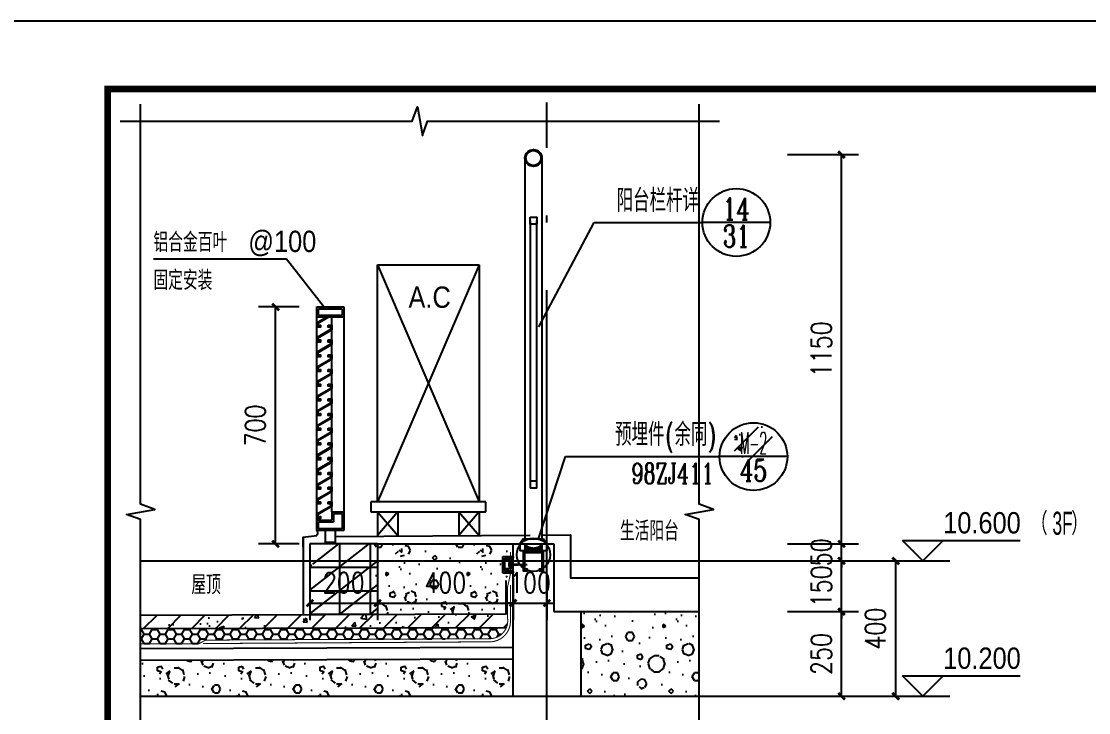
# Model space of a CAD drawing. Extents: x 718358 to 1668613, y -348838 to -159582.
# Drawn here: x 885933 to 889085, y -339000 to -336958 of the extents above; entities that cross this region are included whole.
import ezdxf
from ezdxf.enums import TextEntityAlignment as Align

# ---------------------------------------------------------------- set-up
doc = ezdxf.new("R2010")
doc.units = 0
doc.header["$LTSCALE"] = 1000
doc.linetypes.add('DASH', pattern=[0.35, 0.25, -0.1])
doc.linetypes.add('DOTE', pattern=[2.42, 2, -0.2, 0.02, -0.2])
for name, color, linetype in [('建-可见线', 7, 'Continuous'), ('建-图例填充', 251, 'Continuous'), ('建-图框', 4, 'Continuous'), ('建-墙体', 2, 'Continuous'), ('建-尺寸', 73, 'Continuous'), ('建-引出', 3, 'Continuous'), ('建-房间名', 7, 'Continuous'), ('建-柱子', 6, 'Continuous'), ('建-标高', 3, 'Continuous'), ('建-楼梯-护栏', 163, 'Continuous'), ('建-空调及空调洞', 70, 'Continuous'), ('建-符号', 3, 'Continuous'), ('建-符号说明', 7, 'Continuous'), ('建-索引', 3, 'Continuous'), ('建-轮廓线', 7, 'Continuous'), ('建-轴标', 3, 'Continuous'), ('建-轴网', 14, 'DOTE'), ('建-门窗剖', 4, 'Continuous'), ('建-阳台', 5, 'Continuous')]:
    doc.layers.add(name, color=color, linetype=linetype)
doc.styles.add('_TCH_DIM', font='gt单线西文.shx', dxfattribs={"width": 0.8, "bigfont": 'gt单线中文.shx'})
doc.styles.add('_TCH_LABEL', font='COMPLEX', dxfattribs={"bigfont": 'GBCBIG'})
doc.styles.add('_TCH_SPACE', font='gt单线西文.shx', dxfattribs={"width": 0.8, "height": 5, "bigfont": 'gt单线中文.shx'})
doc.styles.add('DIM_FONT', font='SIMPLEX.shx', dxfattribs={"width": 0.8, "bigfont": 'GBCBIG.shx'})
doc.dimstyles.new('DIMN20', dxfattribs={"dimscale": 0.2, "dimtxt": 300, "dimasz": 100, "dimexe": 250, "dimexo": 300, "dimgap": 150, "dimtad": 1, "dimdec": 0, "dimzin": 0, "dimdsep": 46, "dimtxsty": 'DIM_FONT', "dimblk": 'ARCHTICK', "dimcen": 0.09, "dimdle": 1, "dimclrt": 7, "dimazin": 2, "dimtfac": 1, "dimtdec": 0, "dimtix": 1, "dimtmove": 2, "dimatfit": 3, "dimldrblk": 'ARCHTICK', "dimfxl": 1, "dimtolj": 1, "dimtzin": 0, "dimarcsym": 0})

# ---------------------------------------------------------------- blocks, each defined once
blk = doc.blocks.new('A$C79397209')
at = {"layer": '建-空调及空调洞'}
for p, q in [((0, 0), (-300, -700)), ((-300, 0), (0, -700)), ((-300, 0), (0, 0)), ((-300, -700), (-300, 0)), ((0, 0), (0, -700)), ((-320, -700), (-320, -730)), ((20, -700), (-320, -700)), ((0, -700), (-300, -700)), ((20, -730), (20, -700)), ((-320, -730), (20, -730)), ((-240, -730), (-300, -800)), ((-300, -730), (-240, -800)), ((-300, -730), (-300, -800)), ((-240, -730), (-240, -800)), ((-60, -730), (0, -800)), ((-60, -730), (-59.9, -800)), ((0, -730), (-59.9, -800)), ((0, -730), (0, -800))]:
    blk.add_line(p, q, dxfattribs=at)
at = {"layer": '建-空调及空调洞', "style": '_TCH_DIM', "width": 0.888889}
blk.add_text('A.C', height=63, dxfattribs=at).set_placement((-208.3, -127.2))
blk = doc.blocks.new('edffd')
at = {"layer": '建-门窗剖'}
for p, q in [((462167.4, 66194.4), (462167.4, 66224.4)), ((462167.4, 66224.4), (462212.4, 66224.4)), ((462212.4, 66249.4), (462247.4, 66249.4)), ((462212.4, 66249.4), (462212.4, 66224.4)), ((462217.4, 66244.4), (462242.4, 66244.4)), ((462217.4, 66244.4), (462217.4, 66219.4)), ((462242.4, 66244.4), (462242.4, 66199.4)), ((462247.4, 66249.4), (462247.4, 66194.4)), ((462247.4, 66194.4), (462167.4, 66194.4)), ((462172.4, 66199.4), (462172.4, 66219.4)), ((462172.4, 66219.4), (462217.4, 66219.4)), ((462242.4, 66199.4), (462172.4, 66199.4)), ((462192.4, 66194.4), (462192.4, 66154.4)), ((462222.4, 66194.4), (462222.4, 66154.4)), ((462192.4, 66159.4), (462222.4, 66159.4))]:
    blk.add_line(p, q, dxfattribs=at)
blk = doc.blocks.new('5g')
at = {"layer": '建-轮廓线'}
blk.add_arc((467039.4, 67253.7), 9.28, 306.0642, 53.9358, dxfattribs=at)
at = {"layer": '建-门窗剖'}
for p, q in [((467044.9, 67891.2), (467044.9, 67921.2)), ((467044.9, 67921.2), (467124.9, 67921.2)), ((467049.9, 67896.2), (467049.9, 67916.2)), ((467049.9, 67916.2), (467119.9, 67916.2)), ((467119.9, 67896.2), (467049.9, 67896.2)), ((467119.9, 67916.2), (467119.9, 67896.2)), ((467124.9, 67921.2), (467124.9, 67891.2)), ((467044.9, 67291.2), (467044.9, 67891.2)), ((467124.9, 67891.2), (467044.9, 67891.2)), ((467089.9, 67316.2), (467089.9, 67891.2)), ((467124.9, 67891.2), (467124.9, 67316.2))]:
    blk.add_line(p, q, dxfattribs=at)
blk.add_lwpolyline([(467079.7, 67891.2), (467047.9, 67872.8), (467047.9, 67864.1), (467052.9, 67864.1), (467052.9, 67867.1), (467055.9, 67867.1), (467055.9, 67861.1), (467044.9, 67861.1), (467044.9, 67874.6), (467073.7, 67891.2)], dxfattribs=at)
for points in [[(467078.9, 67867.1), (467089.9, 67867.1), (467089.9, 67853.6), (467047.9, 67829.4), (467047.9, 67820.7), (467052.9, 67820.7), (467052.9, 67823.7), (467055.9, 67823.7), (467055.9, 67817.7), (467044.9, 67817.7), (467044.9, 67831.1), (467086.9, 67855.4), (467086.9, 67864.1), (467081.9, 67864.1), (467081.9, 67861.1), (467078.9, 67861.1)], [(467078.9, 67823.7), (467089.9, 67823.7), (467089.9, 67810.2), (467047.9, 67785.9), (467047.9, 67777.2), (467052.9, 67777.2), (467052.9, 67780.2), (467055.9, 67780.2), (467055.9, 67774.2), (467044.9, 67774.2), (467044.9, 67787.7), (467086.9, 67811.9), (467086.9, 67820.7), (467081.9, 67820.7), (467081.9, 67817.7), (467078.9, 67817.7)], [(467078.9, 67780.2), (467089.9, 67780.2), (467089.9, 67766.7), (467047.9, 67742.5), (467047.9, 67733.8), (467052.9, 67733.8), (467052.9, 67736.8), (467055.9, 67736.8), (467055.9, 67730.8), (467044.9, 67730.8), (467044.9, 67744.2), (467086.9, 67768.5), (467086.9, 67777.2), (467081.9, 67777.2), (467081.9, 67774.2), (467078.9, 67774.2)], [(467078.9, 67736.8), (467089.9, 67736.8), (467089.9, 67723.3), (467047.9, 67699), (467047.9, 67690.3), (467052.9, 67690.3), (467052.9, 67693.3), (467055.9, 67693.3), (467055.9, 67687.3), (467044.9, 67687.3), (467044.9, 67700.8), (467086.9, 67725), (467086.9, 67733.8), (467081.9, 67733.8), (467081.9, 67730.8), (467078.9, 67730.8)], [(467078.9, 67693.3), (467089.9, 67693.3), (467089.9, 67679.9), (467047.9, 67655.6), (467047.9, 67646.9), (467052.9, 67646.9), (467052.9, 67649.9), (467055.9, 67649.9), (467055.9, 67643.9), (467044.9, 67643.9), (467044.9, 67657.3), (467086.9, 67681.6), (467086.9, 67690.3), (467081.9, 67690.3), (467081.9, 67687.3), (467078.9, 67687.3)], [(467078.9, 67649.9), (467089.9, 67649.9), (467089.9, 67636.4), (467047.9, 67612.2), (467047.9, 67603.4), (467052.9, 67603.4), (467052.9, 67606.4), (467055.9, 67606.4), (467055.9, 67600.4), (467044.9, 67600.4), (467044.9, 67613.9), (467086.9, 67638.1), (467086.9, 67646.9), (467081.9, 67646.9), (467081.9, 67643.9), (467078.9, 67643.9)], [(467078.9, 67606.4), (467089.9, 67606.4), (467089.9, 67593), (467047.9, 67568.7), (467047.9, 67560), (467052.9, 67560), (467052.9, 67563), (467055.9, 67563), (467055.9, 67557), (467044.9, 67557), (467044.9, 67570.4), (467086.9, 67594.7), (467086.9, 67603.4), (467081.9, 67603.4), (467081.9, 67600.4), (467078.9, 67600.4)], [(467078.9, 67563), (467089.9, 67563), (467089.9, 67549.5), (467047.9, 67525.3), (467047.9, 67516.5), (467052.9, 67516.5), (467052.9, 67519.5), (467055.9, 67519.5), (467055.9, 67513.5), (467044.9, 67513.5), (467044.9, 67527), (467086.9, 67551.3), (467086.9, 67560), (467081.9, 67560), (467081.9, 67557), (467078.9, 67557)], [(467078.9, 67519.5), (467089.9, 67519.5), (467089.9, 67506.1), (467047.9, 67481.8), (467047.9, 67473.1), (467052.9, 67473.1), (467052.9, 67476.1), (467055.9, 67476.1), (467055.9, 67470.1), (467044.9, 67470.1), (467044.9, 67483.6), (467086.9, 67507.8), (467086.9, 67516.5), (467081.9, 67516.5), (467081.9, 67513.5), (467078.9, 67513.5)], [(467078.9, 67476.1), (467089.9, 67476.1), (467089.9, 67462.6), (467047.9, 67438.4), (467047.9, 67429.6), (467052.9, 67429.6), (467052.9, 67432.6), (467055.9, 67432.6), (467055.9, 67426.6), (467044.9, 67426.6), (467044.9, 67440.1), (467086.9, 67464.4), (467086.9, 67473.1), (467081.9, 67473.1), (467081.9, 67470.1), (467078.9, 67470.1)], [(467078.9, 67432.6), (467089.9, 67432.6), (467089.9, 67419.2), (467047.9, 67394.9), (467047.9, 67386.2), (467052.9, 67386.2), (467052.9, 67389.2), (467055.9, 67389.2), (467055.9, 67383.2), (467044.9, 67383.2), (467044.9, 67396.7), (467086.9, 67420.9), (467086.9, 67429.6), (467081.9, 67429.6), (467081.9, 67426.6), (467078.9, 67426.6)], [(467078.9, 67389.2), (467089.9, 67389.2), (467089.9, 67375.7), (467047.9, 67351.5), (467047.9, 67342.8), (467052.9, 67342.8), (467052.9, 67345.8), (467055.9, 67345.8), (467055.9, 67339.8), (467044.9, 67339.8), (467044.9, 67353.2), (467086.9, 67377.5), (467086.9, 67386.2), (467081.9, 67386.2), (467081.9, 67383.2), (467078.9, 67383.2)], [(467078.9, 67345.8), (467089.9, 67345.8), (467089.9, 67332.3), (467047.9, 67308), (467047.9, 67299.3), (467052.9, 67299.3), (467052.9, 67302.3), (467055.9, 67302.3), (467055.9, 67296.3), (467044.9, 67296.3), (467044.9, 67309.8), (467086.9, 67334), (467086.9, 67342.8), (467081.9, 67342.8), (467081.9, 67339.8), (467078.9, 67339.8)]]:
    blk.add_lwpolyline(points, close=True, dxfattribs=at)
at = {"layer": '建-阳台'}
blk.add_blockref('edffd', (4877.5, 1066.8), dxfattribs=at)
blk = doc.blocks.new('ghgdfsdsa')
at = {"layer": '建-楼梯-护栏'}
for p, q in [((915644.9, -350305.3), (915644.9, -351430.3)), ((915694.9, -350305.3), (915694.9, -351430.3)), ((915659.9, -350490.3), (915659.9, -351280.3)), ((915679.9, -351280.3), (915679.9, -350490.3)), ((915679.9, -351260.3), (915659.9, -351260.3)), ((915679.9, -351280.3), (915659.9, -351280.3)), ((915639.9, -351430.3), (915629.9, -351445.3)), ((915639.9, -351430.3), (915699.9, -351430.3)), ((915699.9, -351430.3), (915709.9, -351445.3)), ((915629.9, -351445.3), (915629.9, -351465.3)), ((915629.9, -351445.3), (915709.9, -351445.3)), ((915709.9, -351465.3), (915629.9, -351465.3)), ((915644.9, -351445.3), (915644.9, -351465.3)), ((915644.9, -351450.3), (915644.9, -351455.3)), ((915644.9, -351460.3), (915644.9, -351465.3)), ((915649.9, -351449.2), (915649.9, -351465.3)), ((915654.9, -351452.1), (915654.9, -351465.3)), ((915659.9, -351454), (915659.9, -351465.3)), ((915664.9, -351455.1), (915664.9, -351465.3)), ((915669.9, -351455.5), (915669.9, -351465.3)), ((915674.9, -351455.1), (915674.9, -351465.3)), ((915679.9, -351454), (915679.9, -351465.3)), ((915684.9, -351452.1), (915684.9, -351465.3)), ((915689.9, -351449.2), (915689.9, -351465.3)), ((915694.9, -351445.3), (915694.9, -351465.3)), ((915694.9, -351450.3), (915694.9, -351455.3)), ((915694.9, -351460.3), (915694.9, -351465.3)), ((915709.9, -351445.3), (915709.9, -351465.3))]:
    blk.add_line(p, q, dxfattribs=at)
for points in [[(915659.9, -350480.3), (915679.9, -350480.3), (915679.9, -350500.3), (915659.9, -350500.3)], [(915687.4, -351525.3), (915699.9, -351525.3), (915699.9, -351465.3), (915639.9, -351465.3), (915639.9, -351525.3), (915652.4, -351525.3), (915652.4, -351520.3), (915644.9, -351520.3), (915644.9, -351470.3), (915694.9, -351470.3), (915694.9, -351520.3), (915687.4, -351520.3)]]:
    blk.add_lwpolyline(points, close=True, dxfattribs=at)
for radius in [25, 22]:
    blk.add_circle((915669.9, -350305.3), radius, dxfattribs=at)
blk = doc.blocks.new('A$C1EB8728C')
for p, q in [((71.6, 50), (41.7, 50)), ((41.7, 50), (41.7, 45)), ((41.7, 45), (66.6, 45)), ((42.1, 36.6), (42.1, 41.6)), ((42.1, 41.6), (63.8, 41.6)), ((42.3, 36.6), (42.1, 36.6)), ((45.3, 16), (45.3, 33.6)), ((50.3, 31.6), (50.3, 18)), ((52.1, 32.1), (53.8, 32.1)), ((52.1, 20), (52.1, 32.1)), ((53.8, 32.1), (53.8, 20)), ((63.8, 36.6), (55.3, 36.6)), ((63.8, 41.6), (63.8, 36.6)), ((66.6, 45), (66.6, 5)), ((71.6, 0), (71.6, 50)), ((41.7, 5), (41.7, 0)), ((66.6, 5), (41.7, 5)), ((41.7, 0), (71.6, 0)), ((42.1, 8), (42.1, 13)), ((42.1, 13), (42.3, 13)), ((63.8, 8), (42.1, 8)), ((53.8, 20), (52.1, 20)), ((55.3, 13), (63.8, 13)), ((63.8, 13), (63.8, 8))]:
    blk.add_line(p, q)
at = {"ltscale": 0.0001}
for p in [(52.1, 27.8), (52.1, 24.2)]:
    blk.add_line(p, (0, 26), dxfattribs=at)
for centre, radius, start, end in [((42.3, 33.6), 3, 0, 90), ((55.3, 31.6), 5, 90, 180), ((42.3, 16), 3, 270, 0), ((55.3, 18), 5, 180, 270)]:
    blk.add_arc(centre, radius, start, end)
blk = doc.blocks.new('_ArchTick')
at = {"color": 0, "linetype": 'ByBlock', "const_width": 0.4}
blk.add_lwpolyline([(-0.5, -0.5), (0.5, 0.5)], dxfattribs=at)
blk = doc.blocks.new('*D2761')
at = {"layer": 'Defpoints', "color": 0, "transparency": 16777216}
for p in [(888135, -338551.4), (888515, -338551.4), (888135, -338951.4)]:
    blk.add_point(p, dxfattribs=at)
at = {"layer": '建-轴标', "color": 0, "lineweight": -2, "transparency": 16777216}
for p, q in [((888195, -338551.4), (888565, -338551.4)), ((888515, -338951.6), (888515, -338551.2)), ((888195, -338951.4), (888565, -338951.4))]:
    blk.add_line(p, q, dxfattribs=at)
at = {"layer": '建-轴标', "color": 0, "lineweight": -2, "transparency": 16777216, "xscale": 20, "yscale": 20, "zscale": 20}
for p, rotation in [((888515, -338551.4), 90), ((888515, -338951.4), 270)]:
    blk.add_blockref('_ArchTick', p, dxfattribs=dict(at, rotation=rotation))
at = {"layer": '建-轴标', "color": 7, "transparency": 16777216, "insert": (888455, -338751.4), "char_height": 60, "attachment_point": 5, "rotation": 90, "style": 'DIM_FONT'}
blk.add_mtext('\\A1;400', dxfattribs=at)
blk = doc.blocks.new('*D2762')
at = {"layer": 'Defpoints', "color": 0, "transparency": 16777216}
for p in [(888135, -337351.4), (888355, -337351.4), (888135, -338501.4)]:
    blk.add_point(p, dxfattribs=at)
at = {"layer": '建-尺寸', "color": 0, "lineweight": -2, "transparency": 16777216}
for p, q in [((888195, -337351.4), (888405, -337351.4)), ((888355, -338501.6), (888355, -337351.2)), ((888195, -338501.4), (888405, -338501.4))]:
    blk.add_line(p, q, dxfattribs=at)
at = {"layer": '建-尺寸', "color": 0, "lineweight": -2, "transparency": 16777216, "xscale": 20, "yscale": 20, "zscale": 20}
for p, rotation in [((888355, -337351.4), 90), ((888355, -338501.4), 270)]:
    blk.add_blockref('_ArchTick', p, dxfattribs=dict(at, rotation=rotation))
at = {"layer": '建-尺寸', "color": 7, "transparency": 16777216, "insert": (888295, -337926.4), "char_height": 60, "attachment_point": 5, "rotation": 90, "style": 'DIM_FONT'}
blk.add_mtext('\\A1;1150', dxfattribs=at)
blk = doc.blocks.new('*D2763')
at = {"layer": 'Defpoints', "color": 0, "transparency": 16777216}
for p in [(888135, -338501.4), (888355, -338501.4), (888135, -338551.4)]:
    blk.add_point(p, dxfattribs=at)
at = {"layer": '建-尺寸', "color": 0, "lineweight": -2, "transparency": 16777216}
for p, q in [((888355, -338501.4), (888355, -338481.4)), ((888195, -338501.4), (888405, -338501.4)), ((888355, -338551.4), (888355, -338501.4)), ((888195, -338551.4), (888405, -338551.4)), ((888355, -338551.4), (888355, -338571.4))]:
    blk.add_line(p, q, dxfattribs=at)
at = {"layer": '建-尺寸', "color": 0, "lineweight": -2, "transparency": 16777216, "xscale": 20, "yscale": 20, "zscale": 20}
for p, rotation in [((888355, -338501.4), 270), ((888355, -338551.4), 90)]:
    blk.add_blockref('_ArchTick', p, dxfattribs=dict(at, rotation=rotation))
at = {"layer": '建-尺寸', "color": 7, "transparency": 16777216, "insert": (888295, -338526.4), "char_height": 60, "attachment_point": 5, "rotation": 90, "style": 'DIM_FONT'}
blk.add_mtext('\\A1;50', dxfattribs=at)
blk = doc.blocks.new('*D2764')
at = {"layer": 'Defpoints', "color": 0, "transparency": 16777216}
for p in [(888135, -338551.4), (888355, -338551.4), (888135, -338701.4)]:
    blk.add_point(p, dxfattribs=at)
at = {"layer": '建-尺寸', "color": 0, "lineweight": -2, "transparency": 16777216}
for p, q in [((888355, -338551.4), (888355, -338531.4)), ((888195, -338551.4), (888405, -338551.4)), ((888355, -338701.4), (888355, -338551.4)), ((888195, -338701.4), (888405, -338701.4)), ((888355, -338701.4), (888355, -338721.4))]:
    blk.add_line(p, q, dxfattribs=at)
at = {"layer": '建-尺寸', "color": 0, "lineweight": -2, "transparency": 16777216, "xscale": 20, "yscale": 20, "zscale": 20}
for p, rotation in [((888355, -338551.4), 270), ((888355, -338701.4), 90)]:
    blk.add_blockref('_ArchTick', p, dxfattribs=dict(at, rotation=rotation))
at = {"layer": '建-尺寸', "color": 7, "transparency": 16777216, "insert": (888295, -338626.4), "char_height": 60, "attachment_point": 5, "rotation": 90, "style": 'DIM_FONT'}
blk.add_mtext('\\A1;150', dxfattribs=at)
blk = doc.blocks.new('*D2765')
at = {"layer": 'Defpoints', "color": 0, "transparency": 16777216}
for p in [(888135, -338701.4), (888355, -338701.4), (888135, -338951.4)]:
    blk.add_point(p, dxfattribs=at)
at = {"layer": '建-尺寸', "color": 0, "lineweight": -2, "transparency": 16777216}
for p, q in [((888195, -338701.4), (888405, -338701.4)), ((888355, -338951.6), (888355, -338701.2)), ((888195, -338951.4), (888405, -338951.4))]:
    blk.add_line(p, q, dxfattribs=at)
at = {"layer": '建-尺寸', "color": 0, "lineweight": -2, "transparency": 16777216, "xscale": 20, "yscale": 20, "zscale": 20}
for p, rotation in [((888355, -338701.4), 90), ((888355, -338951.4), 270)]:
    blk.add_blockref('_ArchTick', p, dxfattribs=dict(at, rotation=rotation))
at = {"layer": '建-尺寸', "color": 7, "transparency": 16777216, "insert": (888295, -338826.4), "char_height": 60, "attachment_point": 5, "rotation": 90, "style": 'DIM_FONT'}
blk.add_mtext('\\A1;250', dxfattribs=at)
blk = doc.blocks.new('*D2827')
at = {"layer": 'Defpoints', "color": 0, "transparency": 16777216}
for p in [(886683.7, -337801.4), (886813.5, -337801.4), (886813.5, -338501.4)]:
    blk.add_point(p, dxfattribs=at)
at = {"layer": '建-尺寸', "color": 0, "lineweight": -2, "transparency": 16777216}
for p, q in [((886753.5, -337801.4), (886633.7, -337801.4)), ((886683.7, -338501.6), (886683.7, -337801.2)), ((886753.5, -338501.4), (886633.7, -338501.4))]:
    blk.add_line(p, q, dxfattribs=at)
at = {"layer": '建-尺寸', "color": 0, "lineweight": -2, "transparency": 16777216, "xscale": 20, "yscale": 20, "zscale": 20}
for p, rotation in [((886683.7, -337801.4), 90), ((886683.7, -338501.4), 270)]:
    blk.add_blockref('_ArchTick', p, dxfattribs=dict(at, rotation=rotation))
at = {"layer": '建-尺寸', "color": 7, "transparency": 16777216, "insert": (886623.7, -338151.4), "char_height": 60, "attachment_point": 5, "rotation": 90, "style": 'DIM_FONT'}
blk.add_mtext('\\A1;700', dxfattribs=at)
blk = doc.blocks.new('*D3438')
at = {"layer": 'Defpoints', "color": 0, "transparency": 16777216}
for p in [(886785, -338541.9), (886985, -338541.9), (886985, -338676.2)]:
    blk.add_point(p, dxfattribs=at)
at = {"layer": '建-尺寸', "color": 0, "lineweight": -2, "transparency": 16777216}
for p, q in [((886785, -338601.9), (886785, -338726.2)), ((886985, -338601.9), (886985, -338726.2)), ((886784.8, -338676.2), (886985.2, -338676.2))]:
    blk.add_line(p, q, dxfattribs=at)
at = {"layer": '建-尺寸', "color": 0, "lineweight": -2, "transparency": 16777216, "xscale": 20, "yscale": 20, "zscale": 20, "rotation": 180}
blk.add_blockref('_ArchTick', (886785, -338676.2), dxfattribs=at)
at = {"layer": '建-尺寸', "color": 0, "lineweight": -2, "transparency": 16777216, "xscale": 20, "yscale": 20, "zscale": 20}
blk.add_blockref('_ArchTick', (886985, -338676.2), dxfattribs=at)
at = {"layer": '建-尺寸', "color": 7, "transparency": 16777216, "insert": (886885, -338616.2), "char_height": 60, "attachment_point": 5, "style": 'DIM_FONT'}
blk.add_mtext('\\A1;200', dxfattribs=at)
blk = doc.blocks.new('*D3439')
at = {"layer": 'Defpoints', "color": 0, "transparency": 16777216}
for p in [(886985, -338541.9), (887385, -338541.9), (887385, -338676.2)]:
    blk.add_point(p, dxfattribs=at)
at = {"layer": '建-尺寸', "color": 0, "lineweight": -2, "transparency": 16777216}
for p, q in [((886985, -338601.9), (886985, -338726.2)), ((887385, -338601.9), (887385, -338726.2)), ((886984.8, -338676.2), (887385.2, -338676.2))]:
    blk.add_line(p, q, dxfattribs=at)
at = {"layer": '建-尺寸', "color": 0, "lineweight": -2, "transparency": 16777216, "xscale": 20, "yscale": 20, "zscale": 20, "rotation": 180}
blk.add_blockref('_ArchTick', (886985, -338676.2), dxfattribs=at)
at = {"layer": '建-尺寸', "color": 0, "lineweight": -2, "transparency": 16777216, "xscale": 20, "yscale": 20, "zscale": 20}
blk.add_blockref('_ArchTick', (887385, -338676.2), dxfattribs=at)
at = {"layer": '建-尺寸', "color": 7, "transparency": 16777216, "insert": (887185, -338616.2), "char_height": 60, "attachment_point": 5, "style": 'DIM_FONT'}
blk.add_mtext('\\A1;400', dxfattribs=at)
blk = doc.blocks.new('*D3440')
at = {"layer": 'Defpoints', "color": 0, "transparency": 16777216}
for p in [(887385, -338541.9), (887485, -338541.9), (887485, -338676.2)]:
    blk.add_point(p, dxfattribs=at)
at = {"layer": '建-尺寸', "color": 0, "lineweight": -2, "transparency": 16777216}
for p, q in [((887385, -338601.9), (887385, -338726.2)), ((887485, -338601.9), (887485, -338726.2)), ((887385, -338676.2), (887365, -338676.2)), ((887385, -338676.2), (887485, -338676.2)), ((887485, -338676.2), (887505, -338676.2))]:
    blk.add_line(p, q, dxfattribs=at)
at = {"layer": '建-尺寸', "color": 0, "lineweight": -2, "transparency": 16777216, "xscale": 20, "yscale": 20, "zscale": 20}
blk.add_blockref('_ArchTick', (887385, -338676.2), dxfattribs=at)
at = {"layer": '建-尺寸', "color": 0, "lineweight": -2, "transparency": 16777216, "xscale": 20, "yscale": 20, "zscale": 20, "rotation": 180}
blk.add_blockref('_ArchTick', (887485, -338676.2), dxfattribs=at)
at = {"layer": '建-尺寸', "color": 7, "transparency": 16777216, "insert": (887435, -338616.2), "char_height": 60, "attachment_point": 5, "style": 'DIM_FONT'}
blk.add_mtext('\\A1;100', dxfattribs=at)

msp = doc.modelspace()

# ---------------------------------------------------------------- hatches: boundary and pattern name
at = {"layer": '建-图例填充'}
h = msp.add_hatch(dxfattribs=at)
h.set_pattern_fill('钢筋混凝土', color=256, scale=20, style=0)
h.set_pattern_definition([(45, (0, 0), (-35.355339, 35.355339), []), (50, (0, 0), (143.452037, -12.550427), [15, -165]), (355, (0, 0), (-27.750267, 150.438427), [12, -132]), (100.4514, (11.95, -1.05), (115.701876, 137.887908), [12.748038, -140.228422]), (46.1842, (0, 40), (213.44821, -33.103803), [22.5, -247.5]), (96.6356, (17.79, 37.24), (186.93254, 194.823574), [19.12206, -210.3426]), (351.1842, (0, 40), (186.93239, 194.82372), [18, -198]), (21, (20, 30), (119.38141, -80.523778), [15, -165]), (326, (20, 30), (48.663066, 145.03001), [12, -132]), (71.4514, (29.95, 23.29), (168.044526, 64.5061), [12.748038, -140.228422]), (37.5, (0, 0), (2.431971, 66.5787708), [0, -130.4, 0, -134, 0, -132.5]), (7.5, (0, 0), (52.6139075, 78.8823424), [0, -76.4, 0, -127.4, 0, -50.5]), (327.5, (-44.6, 0), (106.7644872, -4.5109743), [0, -50, 0, -156, 0, -207]), (317.5, (-64.6, 0), (116.637234, 20.0209965), [0, -65, 0, -103.6, 0, -147])])
h.paths.add_polyline_path([(888038.7, -338251.6), (888151.4, -338251.6), (888151.4, -338155), (888038.7, -338155)])
h = msp.add_hatch(dxfattribs=at)
h.set_pattern_fill('空心砖', color=256, scale=20, style=0)
h.set_pattern_definition([(0, (-5736.48, -50), (0, 70), []), (37.875, (-5656.477, -50), (-33.9230555, 43.6153314), []), (90, (-5656.48, -50), (-90, 6e-15), [])])
h.paths.add_polyline_path([(886785, -338709.9), (886985, -338709.3), (886985, -338501.4), (886785, -338501.4), (886785, -338560.6), (886826.7, -338562), (886785, -338563.5)])
h = msp.add_hatch(dxfattribs=at)
h.set_pattern_fill('加气混凝土', color=256, scale=20, style=0)
h.set_pattern_definition([(0, (-5673.67, -123.2), (120, 240), [0, -240]), (0, (-5814.07, -155.6), (120, 240), [0, -240]), (0, (-5736.07, -158), (120, 240), [0, -240]), (0, (-5650.87, -87.2), (120, 240), [0, -240]), (0, (-5750.47, -170), (120, 240), [0, -240]), (0, (-5626.87, 64), (120, 240), [0, -240]), (0, (-5700.07, 44.8), (120, 240), [0, -240]), (0, (-5661.67, 14.8), (120, 240), [0, -240]), (0, (-5857.27, 10), (120, 240), [0, -240]), (0, (-5739.67, -0.8), (120, 240), [0, -240]), (0, (-5785.27, -62), (120, 240), [0, -240]), (0, (-5782.87, -152), (120, 240), [0, -240]), (0, (-5692.87, -161.6), (120, 240), [0, -240]), (0, (-5626.87, -56), (120, 240), [0, -240]), (0, (-5851.27, -93.2), (120, 240), [0, -240]), (0, (-5830.87, -52.4), (120, 240), [0, -240]), (0, (-5737.27, -69.2), (120, 240), [0, -240]), (0, (-5770.87, -104), (120, 240), [0, -240]), (0, (-5790.07, -24.8), (120, 240), [0, -240]), (0, (-5760.07, 65.2), (120, 240), [0, -240]), (0, (-5841.67, -143.6), (120, 240), [0, -240]), (0, (-5709.67, 16), (120, 240), [0, -240]), (0, (-5821.27, 19.6), (120, 240), [0, -240]), (0, (-5840.47, 50.8), (120, 240), [0, -240]), (130.601294, (-5641.618, -11.143), (-599.99999337, 720.00000315), [10.53662, -4414.8444]), (18.434949, (-5658.76, -6.57), (599.9999978, 239.9999982), [10.842096, -1507.05116]), (90, (-5658.76, -16.86), (120, 240), [10.285714, -469.71426]), (161.565051, (-5648.475, -20.286), (-600.000003, 239.9999821), [10.842096, -1507.05116]), (53.1301023, (-5648.475, -20.286), (120.0000002, 240), [11.42857, -1188.5714]), (135, (-5639.33, -142.57), (-120.0000145, 239.999984), [9.697464, -669.12504]), (45, (-5653.05, -142.57), (119.999999, 239.999999), [9.697464, -669.12504]), (135, (-5646.19, -149.43), (-120.0000145, 239.999984), [9.697464, -669.12504]), (45, (-5646.19, -149.43), (119.999999, 239.999999), [9.697464, -669.12504]), (116.56505, (-5754.76, 18.57), (-2e-05, 479.999987), [12.77753, -255.5506]), (180, (-5760.47, 30), (-120, 240), [13.714286, -226.2857]), (63.43495, (-5779.9, 18.57), (1e-06, 480), [12.77753, -255.5506]), (116.56505, (-5774.19, 7.14), (-2e-05, 479.999987), [12.77753, -255.5506]), (0, (-5774.2, 7.14), (120, 240), [13.714286, -226.2857]), (63.43495, (-5760.47, 7.14), (1e-06, 480), [12.77753, -255.5506]), (107.102728, (-5664.475, -62.571), (-359.99998624, 1200.00000194), [15.54454, -6513.161]), (143.972626, (-5669.046, -47.714), (-2279.9999711, 1679.9999981), [15.54454, -3248.808]), (180, (-5681.62, -38.57), (-120, 240), [14.85714, -225.14284]), (36.0273733, (-5709.046, -47.714), (2279.99998315, 1679.9999819), [15.54454, -3248.808]), (71.565051, (-5713.618, -61.43), (360.0000018, 1199.999998), [14.456126, -1503.43712]), (107.102728, (-5709.046, -76.286), (-359.99998624, 1200.00000194), [15.54454, -6513.161]), (143.972626, (-5696.475, -85.429), (-2279.9999711, 1679.9999981), [15.54454, -3248.808]), (0, (-5696.47, -85.43), (120, 240), [14.85714, -225.14284]), (36.0273733, (-5681.618, -85.429), (2279.99998315, 1679.9999819), [15.54454, -3248.808]), (71.565051, (-5669.046, -76.286), (360.0000018, 1199.999998), [14.456126, -1503.43712]), (150.255118, (-5662.19, 49.43), (-360.00000085, 239.999997), [9.21401, -1925.72784]), (90, (-5670.19, 44.86), (120, 240), [9.14286, -470.8571]), (29.7448813, (-5670.19, 44.857), (360.0000002, 239.9999989), [9.21401, -1925.72784]), (116.56505, (-5718.19, -120.86), (-2e-05, 479.999987), [12.77753, -255.5506]), (168.690067, (-5723.903, -109.429), (-1080.0000008, 239.999994), [11.6549, -2435.8742]), (41.1859251, (-5744.475, -115.143), (2999.99998182, 2639.99997692), [12.14874, -5090.3208]), (90, (-5744.47, -126.57), (120, 240), [11.42857, -468.5714]), (138.814074, (-5735.332, -134.571), (-2999.99994668, 2640.00001681), [12.14874, -5090.3208]), (16.6992442, (-5735.332, -134.571), (3959.9999702, 1199.99998743), [11.93178, -4999.415]), (60.9453959, (-5723.903, -131.143), (119.99999968, 239.99999788), [11.766434, -4930.1358]), (109.983106, (-5818.761, -20.286), (-600.00000226, 1679.99999555), [13.3768, -5604.879]), (155.556045, (-5823.332, -7.714), (-1560.00000595, 719.99998504), [13.809194, -5786.0526]), (24.4439547, (-5848.475, -7.714), (1560.00000078, 719.99999654), [13.809194, -5786.0526]), (70.0168934, (-5853.046, -20.286), (600.00000181, 1679.99999583), [13.3768, -5604.879]), (109.983106, (-5848.475, -32.857), (-600.00000226, 1679.99999555), [13.3768, -5604.879]), (160.016893, (-5835.903, -37.429), (-600.00000035, 239.99998907), [13.3768, -2795.751]), (19.9831065, (-5835.903, -37.429), (599.9999967, 239.9999996), [13.3768, -2795.751]), (70.0168934, (-5823.332, -32.857), (600.00000181, 1679.99999583), [13.3768, -5604.879]), (122.005383, (-5729.618, -42), (-120.0000161, 239.99998775), [10.78169, -2253.3736]), (18.434949, (-5745.618, -36.286), (599.9999978, 239.9999982), [10.842096, -1507.05116]), (90, (-5745.62, -46.57), (120, 240), [10.285714, -469.71426]), (161.565051, (-5735.332, -50), (-600.000003, 239.9999821), [10.842096, -1507.05116]), (54.4623222, (-5735.332, -50), (839.99999878, 1199.9999982), [9.83123, -4119.2846]), (116.56505, (-5799.33, -100.29), (-2e-05, 479.999987), [12.77753, -255.5506]), (180, (-5805.05, -88.86), (-120, 240), [12.57143, -227.42856]), (59.0362434, (-5824.475, -100.286), (120.0000004, 239.99999884), [13.32789, -2785.5288]), (120.963756, (-5817.618, -111.714), (-120.0000164, 239.999989), [13.32789, -2785.5288]), (0, (-5817.62, -111.71), (120, 240), [12.57143, -227.42856]), (63.43495, (-5805.05, -111.71), (1e-06, 480), [12.77753, -255.5506])])
h.paths.add_polyline_path([(887374.8, -338601.4), (887377, -338591), (887377, -338588.1), (887355.1, -338588.1), (887355.1, -338538.1), (887377, -338538.1), (887377, -338524.9), (887377, -338501.4), (886977, -338501.4), (886977, -338601.4)])
h.paths.add_polyline_path([(886977, -338709.3), (887365, -338708), (887365, -338609.6), (887373, -338609.6), (887374.8, -338601.4), (886977, -338601.4)])
h = msp.add_hatch(dxfattribs=at)
h.set_pattern_fill('钢筋混凝土', color=256, scale=20, style=0)
h.set_pattern_definition([(45, (-5744.475, 1e-10), (-35.355339, 35.355339), []), (50, (-5744.47, 1e-10), (143.452037, -12.550427), [15, -165]), (355, (-5744.47, 1e-10), (-27.750267, 150.438427), [12, -132]), (100.4514, (-5732.52, -1.05), (115.701876, 137.887908), [12.748038, -140.228422]), (46.1842, (-5744.47, 40), (213.44821, -33.103803), [22.5, -247.5]), (96.6356, (-5726.69, 37.24), (186.93254, 194.823574), [19.12206, -210.3426]), (351.1842, (-5744.47, 40), (186.93239, 194.82372), [18, -198]), (21, (-5724.47, 30), (119.38141, -80.523778), [15, -165]), (326, (-5724.47, 30), (48.663066, 145.03001), [12, -132]), (71.4514, (-5714.53, 23.29), (168.044526, 64.5061), [12.748038, -140.228422]), (37.5, (-5744.475, 1e-10), (2.431971, 66.5787708), [0, -130.4, 0, -134, 0, -132.5]), (7.5, (-5744.475, 1e-10), (52.6139075, 78.8823424), [0, -76.4, 0, -127.4, 0, -50.5]), (327.5, (-5789.075, 1e-10), (106.7644872, -4.5109743), [0, -50, 0, -156, 0, -207]), (317.5, (-5809.075, 1e-10), (116.637234, 20.0209965), [0, -65, 0, -103.6, 0, -147])])
h.paths.add_polyline_path([(886277, -338711.6), (886277, -338751.6), (887365.4, -338748.1, 0.122557), (887369, -338722.5), (887369, -338577.5), (887373, -338559.6), (887365, -338559.6), (887365, -338708), (886977, -338709.3), (886977, -338709.6), (886877, -338709.6)])
h = msp.add_hatch(dxfattribs=at)
h.set_pattern_fill('加气混凝土', color=256, scale=20, style=0)
h.set_pattern_definition([(0, (1052463.84, -213157.14), (120, 240), [0, -240]), (0, (1052323.44, -213189.54), (120, 240), [0, -240]), (0, (1052401.44, -213191.94), (120, 240), [0, -240]), (0, (1052486.64, -213121.14), (120, 240), [0, -240]), (0, (1052387.04, -213203.94), (120, 240), [0, -240]), (0, (1052510.64, -212969.94), (120, 240), [0, -240]), (0, (1052437.44, -212989.14), (120, 240), [0, -240]), (0, (1052475.84, -213019.14), (120, 240), [0, -240]), (0, (1052280.24, -213023.94), (120, 240), [0, -240]), (0, (1052397.84, -213034.74), (120, 240), [0, -240]), (0, (1052352.24, -213095.94), (120, 240), [0, -240]), (0, (1052354.64, -213185.94), (120, 240), [0, -240]), (0, (1052444.64, -213195.54), (120, 240), [0, -240]), (0, (1052510.64, -213089.94), (120, 240), [0, -240]), (0, (1052286.24, -213127.14), (120, 240), [0, -240]), (0, (1052306.64, -213086.34), (120, 240), [0, -240]), (0, (1052400.24, -213103.14), (120, 240), [0, -240]), (0, (1052366.64, -213137.94), (120, 240), [0, -240]), (0, (1052347.44, -213058.74), (120, 240), [0, -240]), (0, (1052377.44, -212968.74), (120, 240), [0, -240]), (0, (1052295.84, -213177.54), (120, 240), [0, -240]), (0, (1052427.84, -213017.94), (120, 240), [0, -240]), (0, (1052316.24, -213014.34), (120, 240), [0, -240]), (0, (1052297.04, -212983.14), (120, 240), [0, -240]), (130.601294, (1052495.894, -213045.086), (-599.9999934, 720.00000315), [10.53662, -4414.8444]), (18.434949, (1052478.75, -213040.515), (599.999998, 239.999998), [10.8421, -1507.05116]), (90, (1052478.75, -213050.8), (120, 240), [10.2857, -469.71426]), (161.56505, (1052489.037, -213054.23), (-600.000003, 239.999982), [10.8421, -1507.05116]), (53.130102, (1052489.037, -213054.23), (120, 240), [11.42857, -1188.5714]), (135, (1052498.18, -213176.515), (-120.000015, 239.999984), [9.69746, -669.12504]), (45, (1052484.47, -213176.515), (120, 240), [9.69746, -669.12504]), (135, (1052491.32, -213183.37), (-120.000015, 239.999984), [9.69746, -669.12504]), (45, (1052491.32, -213183.37), (120, 240), [9.69746, -669.12504]), (116.56505, (1052382.75, -213015.37), (-2e-05, 479.99999), [12.77753, -255.5506]), (180, (1052377.04, -213003.94), (-120, 240), [13.7143, -226.2857]), (63.43495, (1052357.6, -213015.37), (1e-06, 480), [12.77753, -255.5506]), (116.56505, (1052363.32, -213026.8), (-2e-05, 479.99999), [12.77753, -255.5506]), (0, (1052363.32, -213026.8), (120, 240), [13.7143, -226.2857]), (63.43495, (1052377.04, -213026.8), (1e-06, 480), [12.77753, -255.5506]), (107.102728, (1052473.037, -213096.515), (-359.99998624, 1200.00000194), [15.54454, -6513.161]), (143.972626, (1052468.466, -213081.657), (-2279.9999711, 1679.9999981), [15.54454, -3248.808]), (180, (1052455.9, -213072.51), (-120, 240), [14.85714, -225.14284]), (36.027373, (1052428.466, -213081.657), (2279.9999832, 1679.9999819), [15.54454, -3248.808]), (71.565051, (1052423.894, -213095.37), (360.000002, 1199.999998), [14.45613, -1503.43712]), (107.102728, (1052428.466, -213110.229), (-359.99998624, 1200.00000194), [15.54454, -6513.161]), (143.972626, (1052441.037, -213119.372), (-2279.9999711, 1679.9999981), [15.54454, -3248.808]), (0, (1052441.04, -213119.37), (120, 240), [14.85714, -225.14284]), (36.027373, (1052455.894, -213119.372), (2279.9999832, 1679.9999819), [15.54454, -3248.808]), (71.565051, (1052468.466, -213110.23), (360.000002, 1199.999998), [14.45613, -1503.43712]), (150.255118, (1052475.323, -212984.515), (-360.000001, 239.999997), [9.214, -1925.72784]), (90, (1052467.32, -212989.09), (120, 240), [9.14286, -470.8571]), (29.744881, (1052467.323, -212989.086), (360, 239.999999), [9.214, -1925.72784]), (116.56505, (1052419.32, -213154.8), (-2e-05, 479.99999), [12.77753, -255.5506]), (168.690067, (1052413.609, -213143.372), (-1080.0000008, 239.999994), [11.6549, -2435.8742]), (41.185925, (1052393.037, -213149.086), (2999.9999818, 2639.9999769), [12.14874, -5090.3208]), (90, (1052393.04, -213160.51), (120, 240), [11.42857, -468.5714]), (138.814074, (1052402.18, -213168.515), (-2999.9999467, 2640.0000168), [12.14874, -5090.3208]), (16.699244, (1052402.18, -213168.515), (3959.9999702, 1199.9999874), [11.93178, -4999.415]), (60.945396, (1052413.609, -213165.086), (119.9999997, 239.9999979), [11.76643, -4930.1358]), (109.983106, (1052318.752, -213054.229), (-600.00000226, 1679.99999555), [13.3768, -5604.879]), (155.556045, (1052314.18, -213041.657), (-1560.00000595, 719.99998504), [13.8092, -5786.0526]), (24.4439547, (1052289.037, -213041.657), (1560.0000008, 719.99999654), [13.8092, -5786.0526]), (70.0168934, (1052284.466, -213054.229), (600.0000018, 1679.99999583), [13.3768, -5604.879]), (109.983106, (1052289.037, -213066.8), (-600.00000226, 1679.99999555), [13.3768, -5604.879]), (160.016893, (1052301.609, -213071.372), (-600.0000004, 239.999989), [13.3768, -2795.751]), (19.983107, (1052301.609, -213071.372), (599.9999967, 239.9999996), [13.3768, -2795.751]), (70.0168934, (1052314.18, -213066.8), (600.0000018, 1679.99999583), [13.3768, -5604.879]), (122.005383, (1052407.894, -213075.943), (-120.000016, 239.9999877), [10.7817, -2253.3736]), (18.434949, (1052391.894, -213070.23), (599.999998, 239.999998), [10.8421, -1507.05116]), (90, (1052391.9, -213080.51), (120, 240), [10.2857, -469.71426]), (161.56505, (1052402.18, -213083.943), (-600.000003, 239.999982), [10.8421, -1507.05116]), (54.462322, (1052402.18, -213083.943), (839.9999988, 1199.9999982), [9.83123, -4119.2846]), (116.56505, (1052338.18, -213134.23), (-2e-05, 479.99999), [12.77753, -255.5506]), (180, (1052332.47, -213122.8), (-120, 240), [12.57143, -227.42856]), (59.036243, (1052313.037, -213134.229), (120.0000004, 239.9999988), [13.3279, -2785.5288]), (120.963756, (1052319.894, -213145.657), (-120.0000164, 239.999989), [13.3279, -2785.5288]), (0, (1052319.9, -213145.66), (120, 240), [12.57143, -227.42856]), (63.43495, (1052332.47, -213145.66), (1e-06, 480), [12.77753, -255.5506])])
h.paths.add_polyline_path([(887935, -338701.4), (887585, -338701.4), (887585, -338951.4), (887935, -338951.4)])
h = msp.add_hatch(dxfattribs=at)
h.set_pattern_fill('HONEY', color=256, scale=10, style=0)
h.set_pattern_definition([(0, (-5744.475, 1e-10), (23.8125, 13.74815), [15.875, -31.75]), (120, (-5744.475, 1e-10), (-23.81249716, 13.74815493), [15.875, -31.75]), (60, (-5744.475, 1e-10), (2.84e-06, 27.49630493), [-31.75, 15.875])])
edge = h.paths.add_edge_path()
edge.add_line((886285, -338751.6), (886285, -338796.8))
edge.add_line((886285, -338796.8), (886457.2, -338796))
edge.add_line((886457.2, -338796), (886477.1, -338785.5))
edge.add_line((886477.1, -338785.5), (887320.2, -338781.2))
edge.add_arc((887316, -338728.1), 53.3, 274.5912, 337.9726)
edge.add_line((887365.4, -338748.1), (886285, -338751.6))
h = msp.add_hatch(dxfattribs=at)
h.set_pattern_fill('加气混凝土', color=256, scale=20, style=0)
h.set_pattern_definition([(0, (-5673.67, -73.2), (120, 240), [0, -240]), (0, (-5814.07, -105.6), (120, 240), [0, -240]), (0, (-5736.07, -108), (120, 240), [0, -240]), (0, (-5650.87, -37.2), (120, 240), [0, -240]), (0, (-5750.47, -120), (120, 240), [0, -240]), (0, (-5626.87, 114), (120, 240), [0, -240]), (0, (-5700.07, 94.8), (120, 240), [0, -240]), (0, (-5661.67, 64.8), (120, 240), [0, -240]), (0, (-5857.27, 60), (120, 240), [0, -240]), (0, (-5739.67, 49.2), (120, 240), [0, -240]), (0, (-5785.27, -12), (120, 240), [0, -240]), (0, (-5782.87, -102), (120, 240), [0, -240]), (0, (-5692.87, -111.6), (120, 240), [0, -240]), (0, (-5626.87, -6), (120, 240), [0, -240]), (0, (-5851.27, -43.2), (120, 240), [0, -240]), (0, (-5830.87, -2.4), (120, 240), [0, -240]), (0, (-5737.27, -19.2), (120, 240), [0, -240]), (0, (-5770.87, -54), (120, 240), [0, -240]), (0, (-5790.07, 25.2), (120, 240), [0, -240]), (0, (-5760.07, 115.2), (120, 240), [0, -240]), (0, (-5841.67, -93.6), (120, 240), [0, -240]), (0, (-5709.67, 66), (120, 240), [0, -240]), (0, (-5821.27, 69.6), (120, 240), [0, -240]), (0, (-5840.47, 100.8), (120, 240), [0, -240]), (130.601294, (-5641.618, 38.857), (-599.99999337, 720.00000315), [10.53662, -4414.8444]), (18.434949, (-5658.76, 43.43), (599.9999978, 239.9999982), [10.842096, -1507.05116]), (90, (-5658.76, 33.14), (120, 240), [10.285714, -469.71426]), (161.565051, (-5648.475, 29.714), (-600.000003, 239.9999821), [10.842096, -1507.05116]), (53.1301023, (-5648.475, 29.714), (120.0000002, 240), [11.42857, -1188.5714]), (135, (-5639.33, -92.57), (-120.0000145, 239.999984), [9.697464, -669.12504]), (45, (-5653.05, -92.57), (119.999999, 239.999999), [9.697464, -669.12504]), (135, (-5646.19, -99.43), (-120.0000145, 239.999984), [9.697464, -669.12504]), (45, (-5646.19, -99.43), (119.999999, 239.999999), [9.697464, -669.12504]), (116.56505, (-5754.76, 68.57), (-2e-05, 479.999987), [12.77753, -255.5506]), (180, (-5760.47, 80), (-120, 240), [13.714286, -226.2857]), (63.43495, (-5779.9, 68.57), (1e-06, 480), [12.77753, -255.5506]), (116.56505, (-5774.19, 57.14), (-2e-05, 479.999987), [12.77753, -255.5506]), (0, (-5774.2, 57.14), (120, 240), [13.714286, -226.2857]), (63.43495, (-5760.47, 57.14), (1e-06, 480), [12.77753, -255.5506]), (107.102728, (-5664.475, -12.571), (-359.99998624, 1200.00000194), [15.54454, -6513.161]), (143.972626, (-5669.046, 2.286), (-2279.9999711, 1679.9999981), [15.54454, -3248.808]), (180, (-5681.62, 11.43), (-120, 240), [14.85714, -225.14284]), (36.0273733, (-5709.046, 2.286), (2279.99998315, 1679.9999819), [15.54454, -3248.808]), (71.565051, (-5713.618, -11.43), (360.0000018, 1199.999998), [14.456126, -1503.43712]), (107.102728, (-5709.046, -26.286), (-359.99998624, 1200.00000194), [15.54454, -6513.161]), (143.972626, (-5696.475, -35.429), (-2279.9999711, 1679.9999981), [15.54454, -3248.808]), (0, (-5696.47, -35.43), (120, 240), [14.85714, -225.14284]), (36.0273733, (-5681.618, -35.429), (2279.99998315, 1679.9999819), [15.54454, -3248.808]), (71.565051, (-5669.046, -26.286), (360.0000018, 1199.999998), [14.456126, -1503.43712]), (150.255118, (-5662.19, 99.43), (-360.00000085, 239.999997), [9.21401, -1925.72784]), (90, (-5670.19, 94.86), (120, 240), [9.14286, -470.8571]), (29.7448813, (-5670.19, 94.857), (360.0000002, 239.9999989), [9.21401, -1925.72784]), (116.56505, (-5718.19, -70.86), (-2e-05, 479.999987), [12.77753, -255.5506]), (168.690067, (-5723.903, -59.429), (-1080.0000008, 239.999994), [11.6549, -2435.8742]), (41.1859251, (-5744.475, -65.143), (2999.99998182, 2639.99997692), [12.14874, -5090.3208]), (90, (-5744.47, -76.57), (120, 240), [11.42857, -468.5714]), (138.814074, (-5735.332, -84.571), (-2999.99994668, 2640.00001681), [12.14874, -5090.3208]), (16.6992442, (-5735.332, -84.571), (3959.9999702, 1199.99998743), [11.93178, -4999.415]), (60.9453959, (-5723.903, -81.143), (119.99999968, 239.99999788), [11.766434, -4930.1358]), (109.983106, (-5818.761, 29.714), (-600.00000226, 1679.99999555), [13.3768, -5604.879]), (155.556045, (-5823.332, 42.286), (-1560.00000595, 719.99998504), [13.809194, -5786.0526]), (24.4439547, (-5848.475, 42.286), (1560.00000078, 719.99999654), [13.809194, -5786.0526]), (70.0168934, (-5853.046, 29.714), (600.00000181, 1679.99999583), [13.3768, -5604.879]), (109.983106, (-5848.475, 17.143), (-600.00000226, 1679.99999555), [13.3768, -5604.879]), (160.016893, (-5835.903, 12.571), (-600.00000035, 239.99998907), [13.3768, -2795.751]), (19.9831065, (-5835.903, 12.571), (599.9999967, 239.9999996), [13.3768, -2795.751]), (70.0168934, (-5823.332, 17.143), (600.00000181, 1679.99999583), [13.3768, -5604.879]), (122.005383, (-5729.618, 8), (-120.0000161, 239.99998775), [10.78169, -2253.3736]), (18.434949, (-5745.618, 13.714), (599.9999978, 239.9999982), [10.842096, -1507.05116]), (90, (-5745.62, 3.43), (120, 240), [10.285714, -469.71426]), (161.565051, (-5735.332, 1e-10), (-600.000003, 239.9999821), [10.842096, -1507.05116]), (54.4623222, (-5735.332, 1e-10), (839.99999878, 1199.9999982), [9.83123, -4119.2846]), (116.56505, (-5799.33, -50.29), (-2e-05, 479.999987), [12.77753, -255.5506]), (180, (-5805.05, -38.86), (-120, 240), [12.57143, -227.42856]), (59.0362434, (-5824.475, -50.286), (120.0000004, 239.99999884), [13.32789, -2785.5288]), (120.963756, (-5817.618, -61.714), (-120.0000164, 239.999989), [13.32789, -2785.5288]), (0, (-5817.62, -61.71), (120, 240), [12.57143, -227.42856]), (63.43495, (-5805.05, -61.71), (1e-06, 480), [12.77753, -255.5506])])
h.paths.add_polyline_path([(886285, -338844.9), (886285, -338951.4), (887377, -338951.4), (887377, -338841.2)])

# ---------------------------------------------------------------- linework, layer by layer
at = {"layer": '建-可见线'}
for p, q in [((886765, -338481.4), (886765, -338710)), ((886285, -338751.6, 0), (887365.4, -338748.1)), ((886285, -338810.1, 0), (887385, -338806.3)), ((886285, -338844.9, 0), (887385, -338841.2))]:
    msp.add_line(p, q, dxfattribs=at)
for points in [[(886765, -338509.6), (886765, -338481.4), (886805, -338476.4)], [(886860, -338479.3), (887435, -338475.3)], [(887470, -338475), (887555, -338474.4), (887555, -338601.4), (887935, -338601.4)]]:
    msp.add_lwpolyline(points, dxfattribs=at)
at = {"layer": '建-可见线', "linetype": 'DASH', "ltscale": 0.1, "const_width": 3, "elevation": 0}
for points in [[(887377, -338524.9), (887377, -338591), (887369, -338627.5), (887369, -338722.5, -0.421029), (887320.2, -338781.2), (886477.1, -338785.5), (886457.2, -338796), (886285, -338796.8)], [(887377, -338622.9), (887377, -338722.5, -0.425737), (887320.3, -338790.5), (886469, -338795.7)]]:
    msp.add_lwpolyline(points, format="xyb", dxfattribs=at)
at = {"layer": '建-可见线', "elevation": 0}
msp.add_lwpolyline([(886285, -338711.6), (887365, -338708), (887365, -338609.6)], dxfattribs=at)
at = {"layer": '建-图框'}
msp.add_lwpolyline([(885687.9, -348837.6), (902507.9, -348837.6), (902507.9, -336957.6), (885687.9, -336957.6)], close=True, dxfattribs=at)
at = {"layer": '建-图框', "const_width": 20}
msp.add_lwpolyline([(886187.9, -348637.6), (902307.9, -348637.6), (902307.9, -337157.6), (886187.9, -337157.6)], close=True, dxfattribs=at)
at = {"layer": '建-墙体'}
for p, q in [((886785, -338501.4), (886785, -338709.6)), ((886985, -338501.4), (886785, -338501.4)), ((886985, -338501.4), (887385, -338501.4)), ((886985, -338501.4), (886985, -338709.6)), ((887585, -338701.4), (887935, -338701.4)), ((886985, -338709.6), (886785, -338709.6))]:
    msp.add_line(p, q, dxfattribs=at)
at = {"layer": '建-引出'}
for p, q in [((886716.3, -337660.1), (886323, -337660.1)), ((886828.8, -337804.9), (886716.3, -337660.1))]:
    msp.add_line(p, q, dxfattribs=at)
at = {"layer": '建-柱子'}
for p, q in [((887385, -338951.4), (887385, -338501.4)), ((887385, -338501.4), (887505, -338501.4)), ((887505, -338501.4), (887505, -338701.4)), ((887505, -338701.4), (887585, -338701.4)), ((887585, -338701.4), (887585, -338951.4)), ((886285, -338951.4), (887385, -338951.4)), ((887585, -338951.4), (887935, -338951.4))]:
    msp.add_line(p, q, dxfattribs=at)
at = {"layer": '建-标高'}
for p, q in [((888595, -338551.4), (888535, -338491.4)), ((888535, -338491.4), (888882.1, -338491.4)), ((888595, -338551.4), (888655, -338491.4)), ((888595, -338951.4), (888535, -338891.4)), ((888535, -338891.4), (888882.1, -338891.4)), ((888595, -338951.4), (888655, -338891.4))]:
    msp.add_line(p, q, dxfattribs=at)
at = {"layer": '建-符号'}
for points in [[(886225, -337252.5), (887087.5, -337252.5), (887102.8, -337210.5), (887117.6, -337294.5), (887132.5, -337252.5), (887995, -337252.5)], [(886285, -339611.4), (886285, -338429.3), (886243, -338414), (886327, -338399.2), (886285, -338384.3), (886285, -337202.3)], [(887935, -339611.4), (887935, -338429.3), (887893, -338414), (887977, -338399.2), (887935, -338384.3), (887935, -337202.3)]]:
    msp.add_lwpolyline(points, dxfattribs=at)
at = {"layer": '建-索引'}
for p, q in [((887460.9, -337860.5), (887624.2, -337551.8)), ((887624.2, -337551.8), (887944.3, -337551.8)), ((888144.3, -337551.8), (887944.3, -337551.8)), ((887460.2, -338486.7), (887539.4, -338243.5)), ((887539.4, -338243.5), (887995, -338243.5)), ((888195, -338243.5), (887995, -338243.5))]:
    msp.add_line(p, q, dxfattribs=at)
for centre, radius in [((888044.3, -337551.8), 100), ((888095, -338243.5), 100), ((887445, -338533.4), 49.2)]:
    msp.add_circle(centre, radius, dxfattribs=at)
at = {"layer": '建-轴标'}
for p, q in [((888135, -338551.4), (888675, -338551.4)), ((888135, -338951.4), (888675, -338951.4))]:
    msp.add_line(p, q, dxfattribs=at)
at = {"layer": '建-轴网', "linetype": 'DOTE'}
for p, q in [((886285, -338551.4), (888135, -338551.4)), ((886285, -338951.4), (888135, -338951.4))]:
    msp.add_line(p, q, dxfattribs=at)
msp.add_lwpolyline([(887485, -339751.4), (887485, -337197.1)], dxfattribs=at)

# ---------------------------------------------------------------- block references
at = {"layer": '建-可见线'}
msp.add_blockref('ghgdfsdsa', (-28224.9, 12944), dxfattribs=at)
at = {"layer": '建-图例填充'}
msp.add_blockref('A$C79397209', (887284.5, -337676.7), dxfattribs=at)
at = {"layer": '建-图例填充', "xscale": -1}
msp.add_blockref('A$C1EB8728C', (887426.7, -338588.1), dxfattribs=at)
at = {"layer": '建-阳台'}
msp.add_blockref('5g', (419760.2, -405722.6), dxfattribs=at)

# ---------------------------------------------------------------- texts
at = {"layer": '建-引出', "style": '_TCH_DIM'}
for s, height, width, p in [('铝合金百叶', 57.32, 0.8, (886323, -337639.1)), ('@100', 63, 0.888889, (886603, -337639.1)), ('固定安装', 57.32, 0.8, (886323, -337751.1))]:
    msp.add_text(s, height=height, dxfattribs=dict(at, width=width)).set_placement(p)
at = {"layer": '建-房间名', "style": '_TCH_SPACE'}
for s, height, width, p in [('（', 65.5, 0.8, (888913.8, -338474.3)), ('3F', 68, 0.564706, (888977.8, -338474.3)), ('）', 65.5, 0.8, (889033.4, -338474.3)), ('生活阳台', 57.32, 0.8, (887700.5, -338491.8)), ('屋顶', 57.32, 0.8, (886434.9, -338650.7))]:
    msp.add_text(s, height=height, dxfattribs=dict(at, width=width)).set_placement(p)
at = {"layer": '建-符号说明', "style": '_TCH_DIM', "width": 0.888889}
for s, p in [('10.600', (888655.3, -338470.4)), ('10.200', (888655.3, -338870.4))]:
    msp.add_text(s, height=63, dxfattribs=at).set_placement(p)
at = {"layer": '建-索引', "style": '_TCH_LABEL'}
for s, p in [('阳台栏杆详', (887690.9, -337520.7)), ('余同', (887861.7, -338211.7)), ('预埋件', (887686.3, -338211.7))]:
    msp.add_text(s, height=67.52, dxfattribs=at).set_placement(p)
for s, width, p, p2 in [('14', 0.846774, (888004, -337543.8), (888084.5, -337543.8)), ('31', 0.9375, (888004, -337624.3), (888084.5, -337624.3)), ('M-2', 0.403846, (888054.8, -338235.5), (888135.3, -338235.5)), ('45', 0.75, (888054.8, -338316), (888135.3, -338316))]:
    msp.add_text(s, height=64.4, dxfattribs=dict(at, width=width)).set_placement(p, p2, align=Align.FIT)
at = {"layer": '建-索引', "style": '_TCH_LABEL', "width": 0.705882}
for s, p in [('(', (887833.7, -338211.7)), (')', (887960, -338211.7)), ('98ZJ411', (887734, -338322.4))]:
    msp.add_text(s, height=59.5, dxfattribs=at).set_placement(p)

# ---------------------------------------------------------------- dimensions: what is measured, and where the dimension line sits
at = {"layer": '建-尺寸'}
for p1, p2, distance, picture, middle in [((888135, -338501.4), (888135, -337351.4), -220, '*D2762', (888295, -337926.4)), ((886813.5, -338501.4), (886813.5, -337801.4), 129.8, '*D2827', (886623.7, -338151.4)), ((888135, -338551.4), (888135, -338501.4), -220, '*D2763', (888295, -338526.4)), ((886785, -338541.9), (886985, -338541.9), -134.4, '*D3438', (886885, -338616.2)), ((886985, -338541.9), (887385, -338541.9), -134.4, '*D3439', (887185, -338616.2)), ((887385, -338541.9), (887485, -338541.9), -134.4, '*D3440', (887435, -338616.2)), ((888135, -338701.4), (888135, -338551.4), -220, '*D2764', (888295, -338626.4)), ((888135, -338951.4), (888135, -338701.4), -220, '*D2765', (888295, -338826.4))]:
    dim = msp.add_aligned_dim(p1=p1, p2=p2, distance=distance, dimstyle='DIMN20', dxfattribs=at)
    dim.commit()
    dim.dimension.update_dxf_attribs({"geometry": picture, "text_midpoint": middle})
at = {"layer": '建-轴标'}
dim = msp.add_aligned_dim(p1=(888135, -338951.4), p2=(888135, -338551.4), distance=-380, dimstyle='DIMN20', dxfattribs=at)
dim.commit()
dim.dimension.update_dxf_attribs({"geometry": '*D2761', "text_midpoint": (888455, -338751.4)})

doc.saveas('drawing.dxf')
